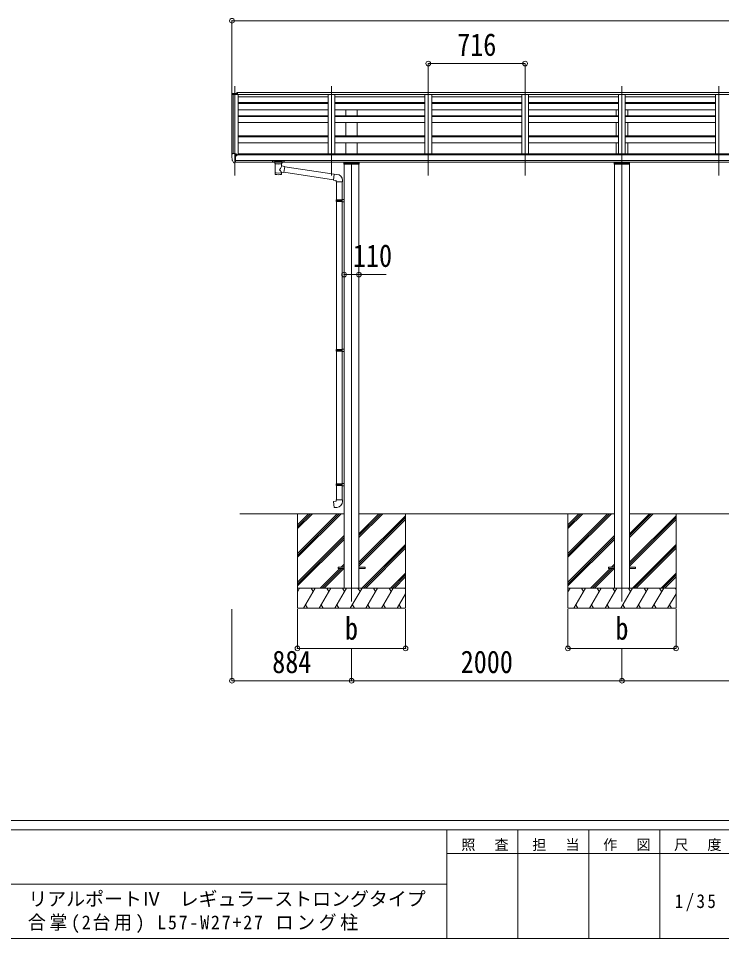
# Model space of a CAD drawing. Units: millimetres at full size, sheet at 1:35. Extents: x -9783 to 9892, y -6828 to 6752.
# Drawn here: x 36 to 5237, y -6828 to -18 of the extents above; entities that cross this region are included whole.
import ezdxf
from ezdxf.enums import TextEntityAlignment as Align

# ---------------------------------------------------------------- set-up
doc = ezdxf.new("R2010")
doc.units = ezdxf.units.MM
doc.header["$LTSCALE"] = 35
doc.header["$PDMODE"] = 32
doc.header["$PDSIZE"] = 35
for name, color, linetype, lineweight in [('0-0_0', 7, 'Continuous', 9), ('0-1_本体', 4, 'Continuous', 9), ('0-2_部品', 7, 'Continuous', 9), ('0-8_PARTS2', 2, 'Continuous', 9), ('0-A_寸法', 6, 'Continuous', 9), ('F-0_240', 7, 'Continuous', 9)]:
    doc.layers.add(name, color=color, linetype=linetype, lineweight=lineweight)
doc.styles.add('ＭＳ ゴシック', font='')
doc.styles.get('ＭＳ ゴシック').set_extended_font_data('MS Gothic')

msp = doc.modelspace()

# ---------------------------------------------------------------- linework, layer by layer
at = {"layer": '0-0_0'}
for p, q in [((1673.67, -3683.71), (2444.67, -3683.71)), ((2099.67, -3683.71), (2099.67, -4383.71)), ((2099.67, -3977.89), (2393.85, -3683.71)), ((2099.67, -3992.03), (2407.99, -3683.71)), ((2099.67, -4006.17), (2422.13, -3683.71)), ((2099.67, -3794.04), (2210, -3683.71)), ((2099.67, -3779.9), (2195.86, -3683.71)), ((2099.67, -3765.76), (2181.72, -3683.71)), ((2554.67, -3859.54), (2730.5, -3683.71)), ((2554.67, -3845.4), (2716.36, -3683.71)), ((2554.67, -3831.26), (2702.22, -3683.71)), ((2554.67, -3683.71), (4444.67, -3683.71)), ((2554.67, -4043.39), (2899.67, -3698.39)), ((2554.67, -4057.53), (2899.67, -3712.53)), ((2554.67, -4071.67), (2899.67, -3726.68)), ((2899.67, -3683.71), (2899.67, -4383.71)), ((4099.67, -3683.71), (4099.67, -4383.71)), ((4099.67, -3977.89), (4393.85, -3683.71)), ((4099.67, -3992.03), (4407.99, -3683.71)), ((4099.67, -4006.17), (4422.13, -3683.71)), ((4099.67, -3794.04), (4210, -3683.71)), ((4099.67, -3779.9), (4195.86, -3683.71)), ((4099.67, -3765.76), (4181.72, -3683.71)), ((4554.67, -3859.54), (4730.5, -3683.71)), ((4554.67, -3845.4), (4716.36, -3683.71)), ((4554.67, -3831.26), (4702.22, -3683.71)), ((4554.67, -3683.71), (6444.67, -3683.71)), ((4554.67, -4043.39), (4899.67, -3698.39)), ((4554.67, -4057.53), (4899.67, -3712.53)), ((4554.67, -4071.67), (4899.67, -3726.68)), ((4899.67, -3683.71), (4899.67, -4383.71)), ((2099.67, -4190.02), (2444.67, -3845.02)), ((2099.67, -4204.16), (2444.67, -3859.17)), ((2099.67, -4218.31), (2444.67, -3873.31)), ((4099.67, -4190.02), (4444.67, -3845.02)), ((4099.67, -4204.16), (4444.67, -3859.17)), ((4099.67, -4218.31), (4444.67, -3873.31)), ((2576.48, -4233.71), (2899.67, -3910.52)), ((2590.62, -4233.71), (2899.67, -3924.67)), ((2604.76, -4233.71), (2899.67, -3938.81)), ((4576.48, -4233.71), (4899.67, -3910.52)), ((4590.62, -4233.71), (4899.67, -3924.67)), ((4604.76, -4233.71), (4899.67, -3938.81)), ((2422.61, -4079.21), (2444.67, -4057.15)), ((2436.75, -4079.21), (2444.67, -4071.3)), ((4422.61, -4079.21), (4444.67, -4057.15)), ((4436.75, -4079.21), (4444.67, -4071.3)), ((2268.11, -4233.71), (2413.61, -4088.21)), ((2282.25, -4233.71), (2427.75, -4088.21)), ((2296.39, -4233.71), (2441.89, -4088.21)), ((2788.61, -4233.71), (2899.67, -4122.65)), ((2802.75, -4233.71), (2899.67, -4136.8)), ((2816.89, -4233.71), (2899.67, -4150.94)), ((4268.11, -4233.71), (4413.61, -4088.21)), ((4282.25, -4233.71), (4427.75, -4088.21)), ((4296.39, -4233.71), (4441.89, -4088.21)), ((4788.61, -4233.71), (4899.67, -4122.65)), ((4802.75, -4233.71), (4899.67, -4136.8)), ((4816.89, -4233.71), (4899.67, -4150.94)), ((2899.67, -4233.71), (2099.67, -4233.71)), ((2099.67, -4261.22), (2115.55, -4233.71)), ((2144.41, -4383.71), (2231.02, -4233.71)), ((2216.02, -4259.69), (2201.02, -4233.71)), ((2259.89, -4383.71), (2346.49, -4233.71)), ((2331.49, -4259.7), (2316.48, -4233.71)), ((2375.35, -4383.71), (2461.96, -4233.71)), ((2446.96, -4259.69), (2431.96, -4233.71)), ((2490.83, -4383.71), (2577.43, -4233.71)), ((2562.43, -4259.69), (2547.43, -4233.71)), ((2606.3, -4383.71), (2692.9, -4233.71)), ((2677.9, -4259.69), (2662.9, -4233.71)), ((2721.77, -4383.71), (2808.37, -4233.71)), ((2778.37, -4233.71), (2793.37, -4259.69)), ((2837.24, -4383.71), (2899.67, -4275.57)), ((2893.84, -4233.71), (2899.67, -4243.81)), ((4899.67, -4233.71), (4099.67, -4233.71)), ((4099.67, -4261.22), (4115.55, -4233.71)), ((4144.41, -4383.71), (4231.02, -4233.71)), ((4216.02, -4259.69), (4201.02, -4233.71)), ((4259.89, -4383.71), (4346.49, -4233.71)), ((4331.49, -4259.7), (4316.48, -4233.71)), ((4375.35, -4383.71), (4461.96, -4233.71)), ((4446.96, -4259.69), (4431.96, -4233.71)), ((4490.83, -4383.71), (4577.43, -4233.71)), ((4562.43, -4259.69), (4547.43, -4233.71)), ((4606.3, -4383.71), (4692.9, -4233.71)), ((4677.9, -4259.69), (4662.9, -4233.71)), ((4721.77, -4383.71), (4808.37, -4233.71)), ((4778.37, -4233.71), (4793.37, -4259.69)), ((4837.24, -4383.71), (4899.67, -4275.57)), ((4893.84, -4233.71), (4899.67, -4243.81)), ((2159.41, -4357.73), (2174.41, -4383.71)), ((2274.88, -4357.73), (2289.88, -4383.71)), ((2390.35, -4357.73), (2405.35, -4383.71)), ((2505.82, -4357.73), (2520.82, -4383.71)), ((2621.29, -4357.73), (2636.29, -4383.71)), ((2736.76, -4357.73), (2751.76, -4383.71)), ((2852.23, -4357.73), (2867.23, -4383.71)), ((4159.41, -4357.73), (4174.41, -4383.71)), ((4274.88, -4357.73), (4289.88, -4383.71)), ((4390.35, -4357.73), (4405.35, -4383.71)), ((4505.82, -4357.73), (4520.82, -4383.71)), ((4621.29, -4357.73), (4636.29, -4383.71)), ((4736.76, -4357.73), (4751.76, -4383.71)), ((4852.23, -4357.73), (4867.23, -4383.71)), ((2099.67, -4383.71), (2899.67, -4383.71)), ((4099.67, -4383.71), (4899.67, -4383.71))]:
    msp.add_line(p, q, dxfattribs=at)
at = {"layer": '0-1_本体'}
for p, q in [((1615.68, -581.96), (1615.67, -1024.1)), ((1616.62, -581.07), (1624.45, -580.66)), ((1624.67, -580.74), (1624.67, -1017.55)), ((1624.75, -580.85), (1625.37, -582.47)), ((7346.67, -580.65), (1655.17, -580.65)), ((1660.67, -580.65), (1660.67, -1027.38)), ((1660.67, -597.19), (2326.67, -597.19)), ((2326.67, -580.65), (2326.67, -1020.96)), ((2326.67, -580.65), (2376.67, -580.65)), ((2376.67, -580.65), (2376.67, -1020.96)), ((2376.67, -597.19), (3042.67, -597.19)), ((3042.67, -580.65), (3042.67, -1020.96)), ((3042.67, -580.65), (3092.67, -580.65)), ((3092.67, -580.65), (3092.67, -1020.96)), ((3092.67, -597.19), (3758.67, -597.19)), ((3758.67, -580.65), (3758.67, -1020.96)), ((3758.67, -580.65), (3808.67, -580.65)), ((3808.67, -580.65), (3808.67, -1020.96)), ((3808.67, -597.19), (4474.67, -597.19)), ((4474.67, -580.65), (4474.67, -1020.96)), ((4474.67, -580.65), (4524.67, -580.65)), ((4524.67, -580.65), (4524.67, -1020.96)), ((4524.67, -597.19), (5190.67, -597.19)), ((5190.67, -580.65), (5190.67, -1020.96)), ((5190.67, -580.65), (5240.67, -580.65)), ((1660.67, -640.77), (2326.67, -640.77)), ((1660.67, -643.14), (2326.67, -643.14)), ((2326.67, -646.1), (1660.67, -646.1)), ((2326.67, -648.77), (1660.67, -648.77)), ((2376.67, -640.77), (3042.67, -640.77)), ((2376.67, -643.14), (3042.67, -643.14)), ((3042.67, -646.1), (2376.67, -646.1)), ((3042.67, -648.77), (2376.67, -648.77)), ((2457.17, -646.1), (2457.17, -643.14)), ((2542.17, -646.1), (2542.17, -643.14)), ((3092.67, -640.77), (3758.67, -640.77)), ((3092.67, -643.14), (3758.67, -643.14)), ((3758.67, -646.1), (3092.67, -646.1)), ((3758.67, -648.77), (3092.67, -648.77)), ((3808.67, -640.77), (4474.67, -640.77)), ((3808.67, -643.14), (4474.67, -643.14)), ((4474.67, -646.1), (3808.67, -646.1)), ((4474.67, -648.77), (3808.67, -648.77)), ((4457.17, -646.1), (4457.17, -643.14)), ((4524.67, -640.77), (5190.67, -640.77)), ((4524.67, -643.14), (5190.67, -643.14)), ((5190.67, -646.1), (4524.67, -646.1)), ((5190.67, -648.77), (4524.67, -648.77)), ((4542.17, -646.1), (4542.17, -643.14)), ((2326.67, -693.54), (1660.67, -693.54)), ((2326.67, -738.96), (1660.67, -738.96)), ((2326.67, -743.83), (1660.67, -743.83)), ((3042.67, -693.54), (2376.67, -693.54)), ((3042.67, -738.96), (2376.67, -738.96)), ((3042.67, -743.83), (2376.67, -743.83)), ((2457.17, -738.96), (2457.17, -693.54)), ((2542.17, -738.96), (2542.17, -693.54)), ((3758.67, -693.54), (3092.67, -693.54)), ((3758.67, -738.96), (3092.67, -738.96)), ((3758.67, -743.83), (3092.67, -743.83)), ((4474.67, -693.54), (3808.67, -693.54)), ((4474.67, -738.96), (3808.67, -738.96)), ((4474.67, -743.83), (3808.67, -743.83)), ((4457.17, -738.96), (4457.17, -693.54)), ((5190.67, -693.54), (4524.67, -693.54)), ((5190.67, -738.96), (4524.67, -738.96)), ((5190.67, -743.83), (4524.67, -743.83)), ((4542.17, -738.96), (4542.17, -693.54)), ((2326.67, -788.1), (1660.67, -788.1)), ((3042.67, -788.1), (2376.67, -788.1)), ((2457.17, -887.2), (2457.17, -788.1)), ((2542.17, -887.2), (2542.17, -788.1)), ((3758.67, -788.1), (3092.67, -788.1)), ((4474.67, -788.1), (3808.67, -788.1)), ((4457.17, -887.2), (4457.17, -788.1)), ((5190.67, -788.1), (4524.67, -788.1)), ((4542.17, -887.2), (4542.17, -788.1)), ((2326.67, -887.2), (1660.67, -887.2)), ((2326.67, -894.05), (1660.67, -894.05)), ((2326.67, -937.65), (1660.67, -937.65)), ((3042.67, -887.2), (2376.67, -887.2)), ((3042.67, -894.05), (2376.67, -894.05)), ((3042.67, -937.65), (2376.67, -937.65)), ((2457.17, -1020.96), (2457.17, -937.65)), ((2542.17, -1020.96), (2542.17, -937.65)), ((3758.67, -887.2), (3092.67, -887.2)), ((3758.67, -894.05), (3092.67, -894.05)), ((3758.67, -937.65), (3092.67, -937.65)), ((4474.67, -887.2), (3808.67, -887.2)), ((4474.67, -894.05), (3808.67, -894.05)), ((4474.67, -937.65), (3808.67, -937.65)), ((4457.17, -1020.96), (4457.17, -937.65)), ((5190.67, -887.2), (4524.67, -887.2)), ((5190.67, -894.05), (4524.67, -894.05)), ((5190.67, -937.65), (4524.67, -937.65)), ((4542.17, -1020.96), (4542.17, -937.65)), ((1665.67, -1020.96), (7333.67, -1020.96)), ((1665.67, -1020.96), (1665.67, -1027.38)), ((1642.17, -1027.38), (7357.17, -1027.38)), ((7357.17, -1068.89), (1642.17, -1068.89)), ((7357.17, -1080.8), (1642.17, -1080.8)), ((2444.67, -1097.73), (2444.67, -4233.75)), ((2554.67, -1097.73), (2554.67, -4233.75)), ((4444.67, -1097.73), (4444.67, -4233.75)), ((4554.67, -1097.73), (4554.67, -4233.75))]:
    msp.add_line(p, q, dxfattribs=at)
for points in [[(1625.37, -1017.55), (1625.37, -580.65), (1660.67, -580.65)], [(7344.17, -566.2), (1655.17, -566.2), (1655.17, -580.65)]]:
    msp.add_lwpolyline(points, dxfattribs=at)
msp.add_circle((1649.64, -1032.05), 3, dxfattribs=at)
for centre, radius, start, end in [((1616.67, -582.07), 1, 93, 173.76966), ((1624.47, -580.96), 0.301, 21.06327, 92.86679)]:
    msp.add_arc(centre, radius, start, end, dxfattribs=at)
at = {"layer": '0-2_部品', "color": 4}
for p, q in [((1613.67, -581.94), (1613.67, -582.57)), ((1620.58, -573.14), (1616.51, -578.95)), ((1623.67, -572.57), (1621.34, -572.72)), ((1623.67, -572.57), (1642.17, -572.57)), ((1635.67, -580.65), (1635.67, -572.57)), ((1642.17, -572.57), (1652.17, -572.66)), ((1642.17, -580.65), (1642.17, -577.76)), ((1652.17, -577.76), (1642.17, -577.76)), ((1652.17, -577.76), (1652.17, -572.66)), ((1652.67, -566.2), (1652.67, -580.65)), ((1652.67, -566.2), (1655.17, -566.2)), ((1653.67, -566.2), (1653.67, -580.65)), ((1620.58, -1018.12), (1616.51, -1023.93)), ((1635.67, -1086.05), (1635.67, -1017.55)), ((1637.17, -1018.47), (1635.67, -1018.47)), ((1637.17, -1018.47), (1637.17, -1024.64)), ((1646.84, -1019.97), (1637.17, -1019.25)), ((1647.67, -1022.28), (1647.67, -1020.38)), ((1613.67, -1026.92), (1613.67, -1027.55)), ((1628.05, -1084.24), (1618.3, -1068.86)), ((1634.17, -1085.96), (1630.46, -1085.73)), ((1634.17, -1085.96), (1635.67, -1086.05)), ((1642.17, -1027.29), (1635.67, -1026.89)), ((1635.67, -1083.85), (1636.17, -1083.85)), ((1636.17, -1083.85), (1636.67, -1082.85)), ((1642.17, -1082.85), (1636.67, -1082.85)), ((1637.17, -1022.24), (1651.17, -1022.3)), ((1646.64, -1032.47), (1647.17, -1032.47)), ((1647.17, -1032.47), (1647.47, -1032.47)), ((1652.17, -1023.4), (1652.17, -1027.38)), ((2445.67, -1088.43), (2553.67, -1088.43)), ((4445.67, -1088.43), (4553.67, -1088.43)), ((2399.67, -4079.21), (2399.67, -4088.21)), ((2444.67, -4079.21), (2399.67, -4079.21)), ((2599.67, -4079.21), (2554.67, -4079.21)), ((2599.67, -4079.21), (2599.67, -4088.21)), ((4399.67, -4079.21), (4399.67, -4088.21)), ((4444.67, -4079.21), (4399.67, -4079.21)), ((4599.67, -4079.21), (4554.67, -4079.21)), ((4599.67, -4079.21), (4599.67, -4088.21)), ((2444.67, -4088.21), (2399.67, -4088.21)), ((2599.67, -4088.21), (2554.67, -4088.21)), ((4444.67, -4088.21), (4399.67, -4088.21)), ((4599.67, -4088.21), (4554.67, -4088.21))]:
    msp.add_line(p, q, dxfattribs=at)
at = {"layer": '0-2_部品'}
for p, q in [((1915.17, -1069.05), (1915.17, -1079.81)), ((1915.17, -1069.25), (1915.17, -1070.79)), ((1917.17, -1068.39), (2000.17, -1068.39)), ((1917.17, -1070.57), (2000.17, -1070.57)), ((1917.17, -1080.48), (1931.67, -1080.48)), ((1931.67, -1087.29), (1931.67, -1077.01)), ((1985.67, -1087.29), (1985.67, -1077.01)), ((1985.67, -1080.48), (2000.17, -1080.48)), ((2002.17, -1069.05), (2002.17, -1079.81)), ((1935.77, -1091.79), (1935.75, -1172.08)), ((1981.57, -1109.36), (1981.57, -1091.77)), ((2006.79, -1113.27), (1981.57, -1109.35)), ((1981.59, -1172.08), (1981.57, -1155.45)), ((1981.57, -1155.7), (1999.77, -1158.53)), ((2006.79, -1113.27), (1999.77, -1158.53)), ((2366.94, -1213.7), (2000.04, -1156.78)), ((2370.6, -1171.77), (2006.48, -1115.28)), ((2391.59, -1171.89), (2370.75, -1170.07)), ((2432.67, -1227.64), (2432.67, -1216.72)), ((2386.67, -1227.64), (2432.67, -1227.64)), ((2388.67, -1227.64), (2388.67, -1361.63)), ((2430.67, -1227.64), (2430.67, -1359.07)), ((2386.67, -1363.63), (2387.67, -1361.63)), ((2387.67, -1361.63), (2430.67, -1361.63)), ((2426.19, -1363.63), (2425.76, -1361.63)), ((2428.67, -1359.13), (2444.67, -1358.66)), ((2428.67, -1361.13), (2428.67, -1359.13)), ((2428.67, -1361.13), (2430.67, -1361.13)), ((2444.67, -1358.66), (2444.67, -1376.6)), ((2386.67, -1363.63), (2430.67, -1363.63)), ((2386.67, -1363.63), (2386.67, -1371.63)), ((2386.67, -1371.63), (2430.67, -1371.63)), ((2386.67, -1371.63), (2387.67, -1373.63)), ((2387.67, -1373.63), (2430.67, -1373.63)), ((2388.67, -1373.63), (2388.67, -2467.82)), ((2428.67, -1376.13), (2428.67, -1374.13)), ((2428.67, -1376.13), (2444.67, -1376.6)), ((2430.67, -1376.19), (2430.67, -2465.26)), ((2386.67, -2469.82), (2387.67, -2467.82)), ((2386.67, -2469.82), (2430.67, -2469.82)), ((2386.67, -2469.82), (2386.67, -2477.82)), ((2386.67, -2477.82), (2430.67, -2477.82)), ((2386.67, -2477.82), (2387.67, -2479.82)), ((2387.67, -2467.82), (2430.67, -2467.82)), ((2387.67, -2479.82), (2430.67, -2479.82)), ((2388.67, -2479.82), (2388.67, -3462.98)), ((2426.19, -2469.82), (2425.76, -2467.82)), ((2428.67, -2465.32), (2444.67, -2464.85)), ((2428.67, -2467.32), (2428.67, -2465.32)), ((2428.67, -2467.32), (2430.67, -2467.32)), ((2428.67, -2482.32), (2428.67, -2480.32)), ((2428.67, -2482.32), (2444.67, -2482.79)), ((2430.67, -2482.38), (2430.67, -3460.42)), ((2444.67, -2464.85), (2444.67, -2482.79)), ((2386.67, -3464.98), (2387.67, -3462.98)), ((2386.67, -3464.98), (2430.67, -3464.98)), ((2386.67, -3464.98), (2386.67, -3472.98)), ((2386.67, -3472.98), (2430.67, -3472.98)), ((2386.67, -3472.98), (2387.67, -3474.98)), ((2387.67, -3462.98), (2430.67, -3462.98)), ((2426.19, -3464.98), (2425.76, -3462.98)), ((2428.67, -3460.48), (2444.67, -3460.01)), ((2428.67, -3462.48), (2428.67, -3460.48)), ((2428.67, -3462.48), (2430.67, -3462.48)), ((2444.67, -3460.01), (2444.67, -3477.95)), ((2387.67, -3474.98), (2430.67, -3474.98)), ((2388.67, -3474.98), (2388.67, -3581.12)), ((2428.67, -3477.48), (2428.67, -3475.48)), ((2428.67, -3477.48), (2444.67, -3477.95)), ((2430.67, -3477.54), (2430.67, -3581.12)), ((2386.67, -3581.12), (2432.67, -3581.12)), ((2386.67, -3591.12), (2386.67, -3581.12)), ((2432.67, -3581.12), (2432.67, -3592.03))]:
    msp.add_line(p, q, dxfattribs=at)
at = {"layer": '0-2_部品', "color": 4}
for points in [[(1635.67, -1017.55), (1623.67, -1017.55), (1621.34, -1017.7)], [(1646.84, -1019.97), (1647.01, -1019.99), (1647.17, -1020.02), (1647.31, -1020.06), (1647.44, -1020.11), (1647.54, -1020.17), (1647.61, -1020.24), (1647.66, -1020.31), (1647.67, -1020.38)], [(1635.67, -1072.16), (1638.83, -1071.75), (1642.17, -1071.33)], [(1642.17, -1082.85), (1642.17, -1024.64), (1637.17, -1024.64)], [(1647.47, -1031.28), (1647.47, -1032.47), (1652.17, -1032.47)], [(1652.17, -1030.85), (1652.17, -1032.47), (1652.64, -1032.47)], [(2556.67, -1080.75), (2556.67, -1097.68), (2442.67, -1097.68), (2442.67, -1080.75)], [(4556.67, -1080.75), (4556.67, -1097.68), (4442.67, -1097.68), (4442.67, -1080.75)]]:
    msp.add_lwpolyline(points, dxfattribs=at)
at = {"layer": '0-2_部品'}
for points in [[(1915.17, -1069.05), (1915.21, -1068.86), (1915.29, -1068.72), (1915.39, -1068.63), (1915.49, -1068.57), (1915.61, -1068.52), (1915.9, -1068.46), (1916.39, -1068.41), (1916.93, -1068.39), (1917.17, -1068.39)], [(1915.17, -1079.81), (1915.21, -1080.01), (1915.29, -1080.15), (1915.39, -1080.24), (1915.49, -1080.3), (1915.61, -1080.35), (1915.9, -1080.41), (1916.39, -1080.46), (1916.93, -1080.48), (1917.17, -1080.48)], [(1931.71, -1087.23), (1931.68, -1087.58), (1931.93, -1088.54), (1932.45, -1089.42), (1933.25, -1090.26), (1934.37, -1091.06), (1935.77, -1091.79)], [(1981.57, -1091.77), (1981.8, -1091.68), (1983.16, -1090.95), (1984.27, -1090.1), (1985.03, -1089.23), (1985.49, -1088.33), (1985.66, -1087.45)], [(2000.17, -1068.39), (2000.52, -1068.39), (2001.05, -1068.42), (2001.5, -1068.47), (2001.8, -1068.55), (2001.97, -1068.65), (2002.09, -1068.79), (2002.16, -1068.96), (2002.17, -1069.05)], [(2000.17, -1080.48), (2000.52, -1080.47), (2001.05, -1080.45), (2001.5, -1080.4), (2001.8, -1080.32), (2001.97, -1080.22), (2002.09, -1080.08), (2002.16, -1079.9), (2002.17, -1079.81)], [(2370.75, -1170.07), (2366.74, -1215.89), (2386.67, -1217.64), (2386.67, -1227.64)], [(2428.67, -1374.13), (2430.67, -1374.13), (2430.67, -1361.13)], [(2426.19, -1363.63), (2426.19, -1371.63), (2425.76, -1373.63)], [(2426.19, -2469.82), (2426.19, -2477.82), (2425.76, -2479.82)], [(2428.67, -2480.32), (2430.67, -2480.32), (2430.67, -2467.32)], [(2426.19, -3464.98), (2426.19, -3472.98), (2425.76, -3474.98)], [(2428.67, -3475.48), (2430.67, -3475.48), (2430.67, -3462.48)], [(2391.59, -3636.86), (2370.75, -3638.69), (2366.74, -3592.86), (2386.67, -3591.12)]]:
    msp.add_lwpolyline(points, dxfattribs=at)
at = {"layer": '0-2_部品', "color": 4}
for centre, radius, start, end in [((1616.67, -581.94), 3, 93, 180), ((1815.67, -582.57), 202, 180, 188.08549), ((1621.4, -573.71), 1, 93.5, 145), ((1621.4, -1018.69), 1, 93.5, 145), ((1616.67, -1026.92), 3, 93, 180), ((1806.16, -1027.55), 192.49, 180.0008, 192.1233), ((1620.9, -1067.36), 3, 191.83348, 210), ((1630.64, -1082.74), 3, 210, 266.5), ((1649.67, -1032.47), 2.5, 151.64236, 180), ((1649.67, -1032.47), 2.5, 0, 151.64236)]:
    msp.add_arc(centre, radius, start, end, dxfattribs=at)
at = {"layer": '0-2_部品'}
for centre, start, end in [((2387.67, -1216.72), 0, 85), ((2387.67, -3592.03), 275, 0)]:
    msp.add_arc(centre, 45, start, end, dxfattribs=at)
at = {"layer": '0-2_部品', "color": 4}
msp.add_ellipse((1651.17, -1023.4), major_axis=(-0.02, 1.1), ratio=0.906239, start_param=4.6917496, end_param=6.2625459, dxfattribs=at)
at = {"layer": '0-2_部品'}
for centre, major_axis, ratio, start_param, end_param in [((1917.17, -1070.79), (2, 0), 0.109601, 1.5707963, 3.1415927), ((1958.67, -1077.01), (27, 0), 0.122176, 6.2831853, 9.424778), ((1969.67, -1087.29), (16, 0), 0.361356, 6.2636979, 6.2831853), ((2000.17, -1070.79), (2, 0), 0.109601, 0, 1.5707963), ((1958.68, -1092.24), (-22.91, 0.42), 0.072511, 0.0008029, 1.5715993), ((1958.68, -1093.86), (-22.91, 0.42), 0.072511, 0.0008029, 1.5715993), ((1958.66, -1092.24), (22.92, 0.42), 0.07247, 4.71158, 6.2823764), ((1958.66, -1093.86), (22.92, 0.42), 0.07247, 4.71158, 6.2823764), ((1958.67, -1135.9), (-22.81, -26.62), 0.234429, 1.6855472, 3.1268519), ((1961.22, -1133.25), (20.32, -22.25), 0.045535, 0.0389954, 1.3075346), ((1958.67, -1172.08), (22.92, 0), 0.101955, 3.1415499, 6.2833984), ((1958.67, -1159.64), (22.91, 0), 0.122865, 3.1415927, 6.2831853)]:
    msp.add_ellipse(centre, major_axis=major_axis, ratio=ratio, start_param=start_param, end_param=end_param, dxfattribs=at)
at = {"layer": '0-8_PARTS2'}
for p, q in [((1635.67, -1181.37), (1635.67, -518.84)), ((2351.67, -1181.37), (2351.67, -518.84)), ((3067.67, -1181.37), (3067.67, -518.84)), ((3783.67, -1181.37), (3783.67, -518.84)), ((4499.67, -1181.37), (4499.67, -518.84)), ((5215.67, -1181.37), (5215.67, -518.84)), ((2499.67, -1087.58), (2499.67, -4333.71)), ((4499.67, -1087.58), (4499.67, -4333.71))]:
    msp.add_line(p, q, dxfattribs=at)
at = {"layer": '0-A_寸法'}
for p, q in [((1615.68, -35.35), (1615.68, -580.98)), ((1615.68, -35.35), (7383.66, -35.35)), ((3067.67, -351.97), (3067.67, -580.98)), ((3067.67, -351.97), (3783.67, -351.97)), ((3783.67, -351.97), (3783.67, -580.98)), ((2444.67, -1913.89), (2554.67, -1913.89)), ((2554.67, -1913.89), (2754.67, -1913.89)), ((1615.68, -4920.08), (1615.68, -4391.13)), ((2099.67, -4680.1), (2099.67, -4391.13)), ((2899.67, -4680.1), (2899.67, -4391.13)), ((4099.67, -4680.1), (4099.67, -4391.13)), ((4899.67, -4680.1), (4899.67, -4391.13)), ((2099.67, -4680.1), (2899.67, -4680.1)), ((2499.67, -4920.08), (2499.67, -4680.1)), ((4099.67, -4680.1), (4899.67, -4680.1)), ((4499.67, -4920.08), (4499.67, -4680.1)), ((1615.68, -4920.08), (2499.67, -4920.08)), ((2499.67, -4920.08), (4499.67, -4920.08)), ((6499.67, -4920.08), (4499.67, -4920.08))]:
    msp.add_line(p, q, dxfattribs=at)
for p in [(1615.68, -35.35), (3067.67, -351.97), (3783.67, -351.97), (2444.67, -1913.89), (2554.67, -1913.89), (2099.67, -4680.1), (2899.67, -4680.1), (4099.67, -4680.1), (4899.67, -4680.1), (1615.68, -4920.08), (2499.67, -4920.08), (4499.67, -4920.08)]:
    msp.add_point(p, dxfattribs=at)
at = {"layer": 'F-0_240', "color": 5}
for p, q in [((-9783.03, -5953.1), (9396.97, -5953.1)), ((-9783.03, -6023.1), (6285.75, -6023.1)), ((3205.75, -6023.1), (3205.75, -6828.1)), ((3730.75, -6023.1), (3730.75, -6828.1)), ((4255.75, -6023.1), (4255.75, -6828.1)), ((4780.75, -6023.1), (4780.75, -6828.1)), ((3205.75, -6198.1), (5305.75, -6198.1)), ((-3969.25, -6425.6), (3205.75, -6425.6)), ((-9783.03, -6828.1), (9396.97, -6828.1))]:
    msp.add_line(p, q, dxfattribs=at)

# ---------------------------------------------------------------- texts
at = {"layer": '0-A_寸法', "color": 7, "style": 'ＭＳ ゴシック', "width": 0.85}
for s, p in [('716', (3281.29, -344.97)), ('110', (2510.29, -1906.89)), ('b', (2451.54, -4665.73)), ('b', (4451.54, -4665.73)), ('884', (1913.3, -4913.08)), ('2000', (3307.17, -4913.08))]:
    msp.add_text(s, height=166.8, dxfattribs=at).set_placement(p, align=Align.BOTTOM_LEFT)
at = {"layer": 'F-0_240', "style": 'ＭＳ ゴシック'}
msp.add_text('リアルポートⅣ\u3000レギュラーストロングタイプ', height=102.6, dxfattribs=at).set_placement((109.35, -6616.22), align=Align.BOTTOM_LEFT)
at = {"layer": 'F-0_240', "attachment_point": 7, "style": 'ＭＳ ゴシック'}
for s, insert, char_height in [('\\T1.17;照\u3000査', (3310.76, -6180.6), 76.98), ('\\T1.17;担\u3000当', (3835.76, -6180.6), 76.98), ('\\T1.17;作\u3000図', (4360.75, -6180.6), 76.98), ('\\T1.17;尺\u3000度', (4885.76, -6180.6), 76.98), ('\\T1.28;\\W0.9;1/35', (4890.13, -6626.85), 102.6), ('\\T1.2;\\W0.95;合掌(2台用)\\~L57-W27+27\\~ロング柱', (105.77, -6786.55), 102.6)]:
    msp.add_mtext(s, dxfattribs=dict(at, insert=insert, char_height=char_height))

doc.saveas('drawing.dxf')
